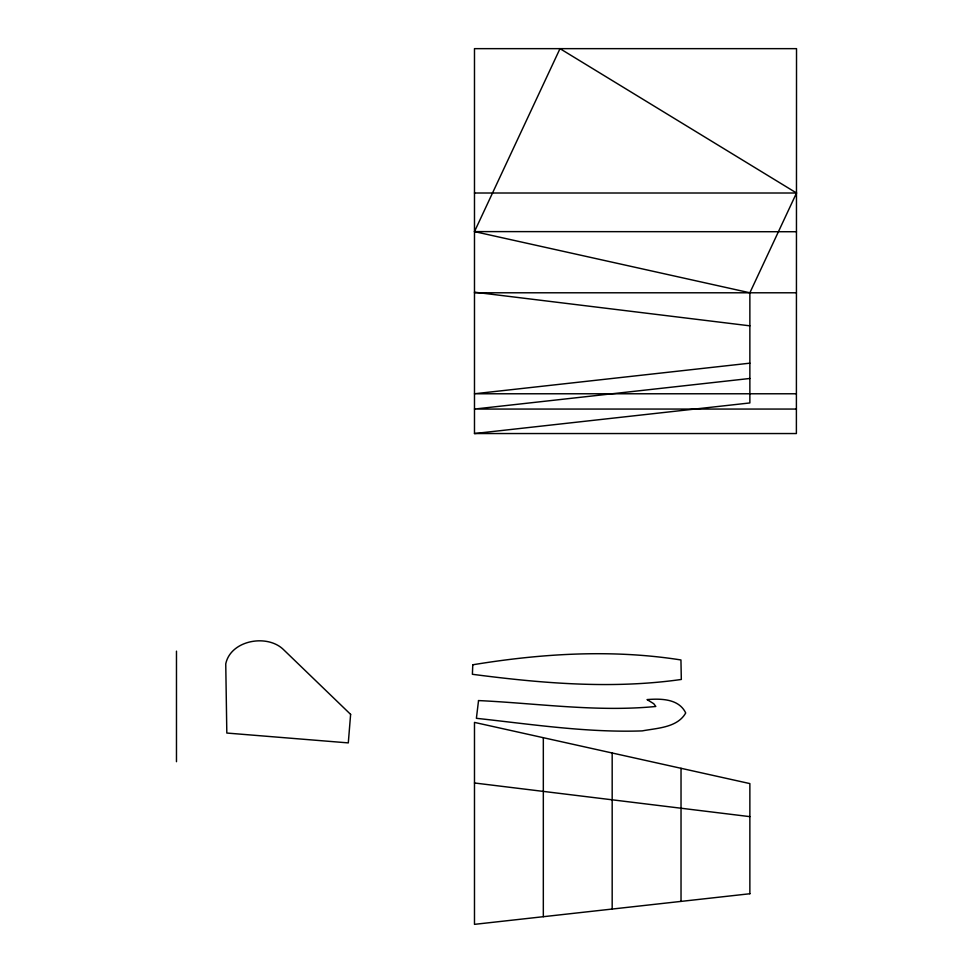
<?xml version="1.0" encoding="UTF-8"?>
<svg xmlns="http://www.w3.org/2000/svg" width="973" height="973" viewBox="0 0 973 973"><rect width="100%" height="100%" fill="white"/><g stroke="black" fill="none" stroke-linecap="round" stroke-linejoin="round"><path stroke-width="1.46" d="M749.867 292.788L474.483 231.598L560.01 48.65L796.522 193.007L749.867 292.788L749.867 402.944L474.483 433.544L474.483 48.65L796.522 48.65L796.388 433.544L474.483 433.544M749.867 363.172L474.483 393.773L796.388 393.773M749.867 378.473L474.483 409.061L796.388 409.061M474.483 193.007L796.522 193.007M474.483 231.598L796.449 231.732M474.483 292.788L796.425 292.788M474.483 292.18L749.867 325.833M474.483 782.985L749.867 816.639M681.027 768.293L681.027 901.399M612.175 752.993L612.175 909.05M543.323 737.692L543.323 916.7M176.478 651.156L176.478 761.689M472.781 664.778L472.392 674.289C541.535 683.301 611.92 689.346 681.319 679.458L680.942 659.962C611.944 649.076 541.438 653.515 472.781 664.778M350.621 714.377L348.298 742.898L226.818 733.046L225.748 663.89C230.589 640.38 266.59 633.666 283.119 649.234L350.621 714.377M478.534 700.572L476.393 718.317C531.465 724.253 586.731 732.815 642.229 730.893C657.189 728.059 677.317 727.755 685.722 712.978C678.813 698.541 660.801 698.529 647.045 699.587L653.734 703.698L655.826 706.471C596.899 712.236 537.461 703.321 478.534 700.572M749.867 893.749L474.483 924.35L474.483 722.404L749.867 783.593L749.867 893.749"/></g></svg>
